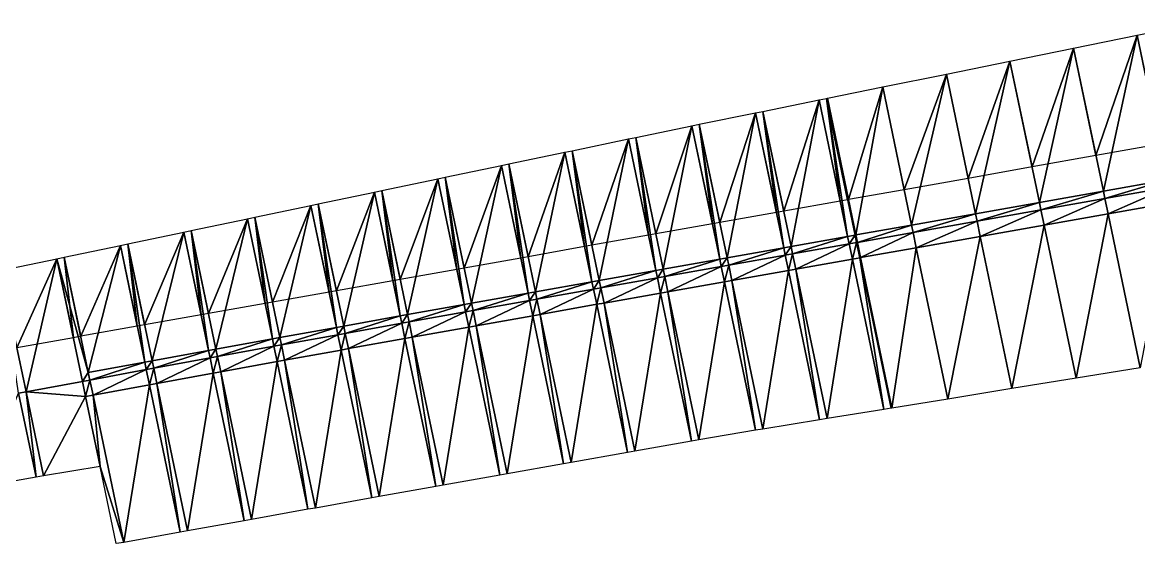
# Model space of a CAD drawing. Header units: metres. Extents: x 1882598 to 1885460, y 3171405 to 3171756.
# Drawn here: x 1883164.01 to 1883181.22, y 3171600.61 to 3171608.64 of the extents above; entities that cross this region are included whole.
import ezdxf

# ---------------------------------------------------------------- set-up
doc = ezdxf.new("R2010")
doc.units = ezdxf.units.M
doc.header["$MEASUREMENT"] = 0
doc.layers.add('Triangles surfaces projet', color=7, linetype='Continuous', true_color=0x848484)

msp = doc.modelspace()

# ---------------------------------------------------------------- linework, layer by layer
at = {"layer": 'Triangles surfaces projet'}
for points in [[(1883181.66, 3171606.217, 151.051), (1883181.195, 3171608.444, 151.108), (1883182.175, 3171608.643, 151.104), (1883181.66, 3171606.217, 151.051)], [(1883182.175, 3171608.643, 151.454), (1883181.545, 3171606.766, 151.415), (1883181.195, 3171608.444, 151.458), (1883182.175, 3171608.643, 151.454)], [(1883181.195, 3171608.444, 151.108), (1883180.675, 3171606.043, 151.056), (1883180.215, 3171608.245, 151.112), (1883181.195, 3171608.444, 151.108)], [(1883181.195, 3171608.444, 151.458), (1883180.56, 3171606.59, 151.42), (1883180.215, 3171608.245, 151.462), (1883181.195, 3171608.444, 151.458)], [(1883181.545, 3171606.766, 151.415), (1883180.56, 3171606.59, 151.42), (1883181.195, 3171608.444, 151.458), (1883181.545, 3171606.766, 151.415)], [(1883180.675, 3171606.043, 151.056), (1883181.195, 3171608.444, 151.108), (1883181.66, 3171606.217, 151.051), (1883180.675, 3171606.043, 151.056)], [(1883180.215, 3171608.245, 151.112), (1883179.689, 3171605.868, 151.061), (1883179.235, 3171608.046, 151.117), (1883180.215, 3171608.245, 151.112)], [(1883180.215, 3171608.245, 151.462), (1883179.575, 3171606.415, 151.425), (1883179.235, 3171608.046, 151.467), (1883180.215, 3171608.245, 151.462)], [(1883180.56, 3171606.59, 151.42), (1883179.575, 3171606.415, 151.425), (1883180.215, 3171608.245, 151.462), (1883180.56, 3171606.59, 151.42)], [(1883179.689, 3171605.868, 151.061), (1883180.215, 3171608.245, 151.112), (1883180.675, 3171606.043, 151.056), (1883179.689, 3171605.868, 151.061)], [(1883179.235, 3171608.046, 151.117), (1883178.704, 3171605.694, 151.066), (1883178.255, 3171607.846, 151.121), (1883179.235, 3171608.046, 151.117)], [(1883179.235, 3171608.046, 151.467), (1883178.59, 3171606.24, 151.43), (1883178.255, 3171607.846, 151.471), (1883179.235, 3171608.046, 151.467)], [(1883179.575, 3171606.415, 151.425), (1883178.59, 3171606.24, 151.43), (1883179.235, 3171608.046, 151.467), (1883179.575, 3171606.415, 151.425)], [(1883178.704, 3171605.694, 151.066), (1883179.235, 3171608.046, 151.117), (1883179.689, 3171605.868, 151.061), (1883178.704, 3171605.694, 151.066)], [(1883177.719, 3171605.52, 151.071), (1883177.275, 3171607.647, 151.125), (1883178.255, 3171607.846, 151.121), (1883177.719, 3171605.52, 151.071)], [(1883178.255, 3171607.846, 151.471), (1883177.605, 3171606.065, 151.435), (1883177.275, 3171607.647, 151.475), (1883178.255, 3171607.846, 151.471)], [(1883178.59, 3171606.24, 151.43), (1883177.605, 3171606.065, 151.435), (1883178.255, 3171607.846, 151.471), (1883178.59, 3171606.24, 151.43)], [(1883177.719, 3171605.52, 151.071), (1883178.255, 3171607.846, 151.121), (1883178.704, 3171605.694, 151.066), (1883177.719, 3171605.52, 151.071)], [(1883176.86, 3171605.368, 151.075), (1883176.421, 3171607.474, 151.129), (1883177.275, 3171607.647, 151.125), (1883176.86, 3171605.368, 151.075)], [(1883177.275, 3171607.647, 151.475), (1883176.747, 3171605.912, 151.439), (1883176.421, 3171607.474, 151.479), (1883177.275, 3171607.647, 151.475)], [(1883177.605, 3171606.065, 151.435), (1883176.747, 3171605.912, 151.439), (1883177.275, 3171607.647, 151.475), (1883177.605, 3171606.065, 151.435)], [(1883177.275, 3171607.647, 151.125), (1883177.719, 3171605.52, 151.071), (1883176.86, 3171605.368, 151.075), (1883177.275, 3171607.647, 151.125)], [(1883176.295, 3171607.448, 151.129), (1883175.863, 3171605.191, 151.08), (1883175.428, 3171607.272, 151.133), (1883176.295, 3171607.448, 151.129)], [(1883176.295, 3171607.448, 151.479), (1883175.749, 3171605.734, 151.444), (1883175.428, 3171607.272, 151.483), (1883176.295, 3171607.448, 151.479)], [(1883176.62, 3171605.889, 151.439), (1883175.749, 3171605.734, 151.444), (1883176.295, 3171607.448, 151.479), (1883176.62, 3171605.889, 151.439)], [(1883175.863, 3171605.191, 151.08), (1883176.295, 3171607.448, 151.129), (1883176.734, 3171605.345, 151.076), (1883175.863, 3171605.191, 151.08)], [(1883176.734, 3171605.345, 151.076), (1883176.295, 3171607.448, 151.129), (1883176.408, 3171607.471, 151.129), (1883176.734, 3171605.345, 151.076)], [(1883176.408, 3171607.471, 151.479), (1883176.62, 3171605.889, 151.439), (1883176.295, 3171607.448, 151.479), (1883176.408, 3171607.471, 151.479)], [(1883176.421, 3171607.474, 151.129), (1883176.848, 3171605.365, 151.075), (1883176.408, 3171607.471, 151.129), (1883176.421, 3171607.474, 151.129)], [(1883176.421, 3171607.474, 151.479), (1883176.734, 3171605.91, 151.439), (1883176.408, 3171607.471, 151.479), (1883176.421, 3171607.474, 151.479)], [(1883176.848, 3171605.365, 151.075), (1883176.734, 3171605.345, 151.076), (1883176.408, 3171607.471, 151.129), (1883176.848, 3171605.365, 151.075)], [(1883176.734, 3171605.91, 151.439), (1883176.62, 3171605.889, 151.439), (1883176.408, 3171607.471, 151.479), (1883176.734, 3171605.91, 151.439)], [(1883176.86, 3171605.368, 151.075), (1883176.848, 3171605.365, 151.075), (1883176.421, 3171607.474, 151.129), (1883176.86, 3171605.368, 151.075)], [(1883176.747, 3171605.912, 151.439), (1883176.734, 3171605.91, 151.439), (1883176.421, 3171607.474, 151.479), (1883176.747, 3171605.912, 151.439)], [(1883175.315, 3171607.249, 151.133), (1883174.878, 3171605.017, 151.085), (1883174.448, 3171607.073, 151.137), (1883175.315, 3171607.249, 151.133)], [(1883175.315, 3171607.249, 151.483), (1883174.764, 3171605.559, 151.448), (1883174.448, 3171607.073, 151.487), (1883175.315, 3171607.249, 151.483)], [(1883175.635, 3171605.714, 151.444), (1883174.764, 3171605.559, 151.448), (1883175.315, 3171607.249, 151.483), (1883175.635, 3171605.714, 151.444)], [(1883174.878, 3171605.017, 151.085), (1883175.315, 3171607.249, 151.133), (1883175.749, 3171605.171, 151.08), (1883174.878, 3171605.017, 151.085)], [(1883175.315, 3171607.249, 151.133), (1883175.428, 3171607.272, 151.133), (1883175.749, 3171605.171, 151.08), (1883175.315, 3171607.249, 151.133)], [(1883175.428, 3171607.272, 151.483), (1883175.635, 3171605.714, 151.444), (1883175.315, 3171607.249, 151.483), (1883175.428, 3171607.272, 151.483)], [(1883175.428, 3171607.272, 151.133), (1883175.863, 3171605.191, 151.08), (1883175.749, 3171605.171, 151.08), (1883175.428, 3171607.272, 151.133)], [(1883175.749, 3171605.734, 151.444), (1883175.635, 3171605.714, 151.444), (1883175.428, 3171607.272, 151.483), (1883175.749, 3171605.734, 151.444)], [(1883173.892, 3171604.843, 151.089), (1883173.469, 3171606.87, 151.141), (1883174.335, 3171607.05, 151.138), (1883173.892, 3171604.843, 151.089)], [(1883174.335, 3171607.05, 151.488), (1883173.779, 3171605.384, 151.453), (1883173.469, 3171606.87, 151.491), (1883174.335, 3171607.05, 151.488)], [(1883174.65, 3171605.539, 151.449), (1883173.779, 3171605.384, 151.453), (1883174.335, 3171607.05, 151.488), (1883174.65, 3171605.539, 151.449)], [(1883173.892, 3171604.843, 151.089), (1883174.335, 3171607.05, 151.138), (1883174.764, 3171604.997, 151.085), (1883173.892, 3171604.843, 151.089)], [(1883174.764, 3171604.997, 151.085), (1883174.335, 3171607.05, 151.138), (1883174.448, 3171607.073, 151.137), (1883174.764, 3171604.997, 151.085)], [(1883174.448, 3171607.073, 151.487), (1883174.65, 3171605.539, 151.449), (1883174.335, 3171607.05, 151.488), (1883174.448, 3171607.073, 151.487)], [(1883174.764, 3171604.997, 151.085), (1883174.448, 3171607.073, 151.137), (1883174.878, 3171605.017, 151.085), (1883174.764, 3171604.997, 151.085)], [(1883174.764, 3171605.559, 151.448), (1883174.65, 3171605.539, 151.449), (1883174.448, 3171607.073, 151.487), (1883174.764, 3171605.559, 151.448)], [(1883172.907, 3171604.668, 151.094), (1883172.49, 3171606.666, 151.145), (1883173.356, 3171606.847, 151.142), (1883172.907, 3171604.668, 151.094)], [(1883173.356, 3171606.847, 151.492), (1883172.794, 3171605.209, 151.458), (1883172.49, 3171606.666, 151.495), (1883173.356, 3171606.847, 151.492)], [(1883173.665, 3171605.364, 151.454), (1883172.794, 3171605.209, 151.458), (1883173.356, 3171606.847, 151.492), (1883173.665, 3171605.364, 151.454)], [(1883172.907, 3171604.668, 151.094), (1883173.356, 3171606.847, 151.142), (1883173.778, 3171604.823, 151.09), (1883172.907, 3171604.668, 151.094)], [(1883173.356, 3171606.847, 151.142), (1883173.469, 3171606.87, 151.141), (1883173.778, 3171604.823, 151.09), (1883173.356, 3171606.847, 151.142)], [(1883173.469, 3171606.87, 151.491), (1883173.665, 3171605.364, 151.454), (1883173.356, 3171606.847, 151.492), (1883173.469, 3171606.87, 151.491)], [(1883173.469, 3171606.87, 151.141), (1883173.892, 3171604.843, 151.089), (1883173.778, 3171604.823, 151.09), (1883173.469, 3171606.87, 151.141)], [(1883173.779, 3171605.384, 151.453), (1883173.665, 3171605.364, 151.454), (1883173.469, 3171606.87, 151.491), (1883173.779, 3171605.384, 151.453)], [(1883171.922, 3171604.493, 151.099), (1883171.512, 3171606.461, 151.15), (1883172.377, 3171606.642, 151.146), (1883171.922, 3171604.493, 151.099)], [(1883172.377, 3171606.642, 151.496), (1883171.81, 3171605.033, 151.463), (1883171.512, 3171606.461, 151.5), (1883172.377, 3171606.642, 151.496)], [(1883172.681, 3171605.188, 151.459), (1883171.81, 3171605.033, 151.463), (1883172.377, 3171606.642, 151.496), (1883172.681, 3171605.188, 151.459)], [(1883172.377, 3171606.642, 151.146), (1883172.793, 3171604.648, 151.095), (1883171.922, 3171604.493, 151.099), (1883172.377, 3171606.642, 151.146)], [(1883172.377, 3171606.642, 151.146), (1883172.49, 3171606.666, 151.145), (1883172.793, 3171604.648, 151.095), (1883172.377, 3171606.642, 151.146)], [(1883172.49, 3171606.666, 151.495), (1883172.681, 3171605.188, 151.459), (1883172.377, 3171606.642, 151.496), (1883172.49, 3171606.666, 151.495)], [(1883172.907, 3171604.668, 151.094), (1883172.793, 3171604.648, 151.095), (1883172.49, 3171606.666, 151.145), (1883172.907, 3171604.668, 151.094)], [(1883172.794, 3171605.209, 151.458), (1883172.681, 3171605.188, 151.459), (1883172.49, 3171606.666, 151.495), (1883172.794, 3171605.209, 151.458)], [(1883171.512, 3171606.461, 151.15), (1883171.808, 3171604.473, 151.1), (1883171.398, 3171606.437, 151.15), (1883171.512, 3171606.461, 151.15)], [(1883171.512, 3171606.461, 151.5), (1883171.696, 3171605.013, 151.464), (1883171.398, 3171606.437, 151.5), (1883171.512, 3171606.461, 151.5)], [(1883171.922, 3171604.493, 151.099), (1883171.808, 3171604.473, 151.1), (1883171.512, 3171606.461, 151.15), (1883171.922, 3171604.493, 151.099)], [(1883171.81, 3171605.033, 151.463), (1883171.696, 3171605.013, 151.464), (1883171.512, 3171606.461, 151.5), (1883171.81, 3171605.033, 151.463)], [(1883171.398, 3171606.437, 151.15), (1883170.937, 3171604.318, 151.105), (1883170.533, 3171606.256, 151.154), (1883171.398, 3171606.437, 151.15)], [(1883171.398, 3171606.437, 151.5), (1883170.825, 3171604.858, 151.469), (1883170.533, 3171606.256, 151.504), (1883171.398, 3171606.437, 151.5)], [(1883171.696, 3171605.013, 151.464), (1883170.825, 3171604.858, 151.469), (1883171.398, 3171606.437, 151.5), (1883171.696, 3171605.013, 151.464)], [(1883171.808, 3171604.473, 151.1), (1883170.937, 3171604.318, 151.105), (1883171.398, 3171606.437, 151.15), (1883171.808, 3171604.473, 151.1)], [(1883169.952, 3171604.142, 151.11), (1883169.554, 3171606.051, 151.159), (1883170.42, 3171606.232, 151.155), (1883169.952, 3171604.142, 151.11)], [(1883170.42, 3171606.232, 151.505), (1883169.84, 3171604.683, 151.474), (1883169.554, 3171606.051, 151.509), (1883170.42, 3171606.232, 151.505)], [(1883170.711, 3171604.838, 151.469), (1883169.84, 3171604.683, 151.474), (1883170.42, 3171606.232, 151.505), (1883170.711, 3171604.838, 151.469)], [(1883170.823, 3171604.298, 151.105), (1883169.952, 3171604.142, 151.11), (1883170.42, 3171606.232, 151.155), (1883170.823, 3171604.298, 151.105)], [(1883170.533, 3171606.256, 151.154), (1883170.823, 3171604.298, 151.105), (1883170.42, 3171606.232, 151.155), (1883170.533, 3171606.256, 151.154)], [(1883170.533, 3171606.256, 151.504), (1883170.711, 3171604.838, 151.469), (1883170.42, 3171606.232, 151.505), (1883170.533, 3171606.256, 151.504)], [(1883170.937, 3171604.318, 151.105), (1883170.823, 3171604.298, 151.105), (1883170.533, 3171606.256, 151.154), (1883170.937, 3171604.318, 151.105)], [(1883170.825, 3171604.858, 151.469), (1883170.711, 3171604.838, 151.469), (1883170.533, 3171606.256, 151.504), (1883170.825, 3171604.858, 151.469)], [(1883180.675, 3171606.043, 151.056), (1883181.66, 3171606.217, 151.051), (1883180.698, 3171605.929, 151.053), (1883180.675, 3171606.043, 151.056)], [(1883181.683, 3171606.104, 151.048), (1883180.698, 3171605.929, 151.053), (1883181.66, 3171606.217, 151.051), (1883181.683, 3171606.104, 151.048)], [(1883168.968, 3171603.965, 151.117), (1883168.575, 3171605.846, 151.165), (1883169.441, 3171606.027, 151.16), (1883168.968, 3171603.965, 151.117)], [(1883169.441, 3171606.027, 151.51), (1883168.855, 3171604.508, 151.48), (1883168.575, 3171605.846, 151.515), (1883169.441, 3171606.027, 151.51)], [(1883169.726, 3171604.663, 151.475), (1883168.855, 3171604.508, 151.48), (1883169.441, 3171606.027, 151.51), (1883169.726, 3171604.663, 151.475)], [(1883169.839, 3171604.122, 151.111), (1883168.968, 3171603.965, 151.117), (1883169.441, 3171606.027, 151.16), (1883169.839, 3171604.122, 151.111)], [(1883169.554, 3171606.051, 151.159), (1883169.839, 3171604.122, 151.111), (1883169.441, 3171606.027, 151.16), (1883169.554, 3171606.051, 151.159)], [(1883169.554, 3171606.051, 151.509), (1883169.726, 3171604.663, 151.475), (1883169.441, 3171606.027, 151.51), (1883169.554, 3171606.051, 151.509)], [(1883169.952, 3171604.142, 151.11), (1883169.839, 3171604.122, 151.111), (1883169.554, 3171606.051, 151.159), (1883169.952, 3171604.142, 151.11)], [(1883169.84, 3171604.683, 151.474), (1883169.726, 3171604.663, 151.475), (1883169.554, 3171606.051, 151.509), (1883169.84, 3171604.683, 151.474)], [(1883179.713, 3171605.755, 151.058), (1883179.689, 3171605.868, 151.061), (1883180.675, 3171606.043, 151.056), (1883179.713, 3171605.755, 151.058)], [(1883179.713, 3171605.755, 151.058), (1883180.675, 3171606.043, 151.056), (1883180.698, 3171605.929, 151.053), (1883179.713, 3171605.755, 151.058)], [(1883180.747, 3171605.694, 151.293), (1883180.698, 3171605.929, 151.053), (1883181.683, 3171606.104, 151.048), (1883180.747, 3171605.694, 151.293)], [(1883181.683, 3171606.104, 151.048), (1883181.733, 3171605.868, 151.289), (1883180.747, 3171605.694, 151.293), (1883181.683, 3171606.104, 151.048)], [(1883167.983, 3171603.788, 151.123), (1883167.596, 3171605.641, 151.17), (1883168.462, 3171605.823, 151.165), (1883167.983, 3171603.788, 151.123)], [(1883168.462, 3171605.823, 151.515), (1883167.87, 3171604.332, 151.487), (1883167.596, 3171605.641, 151.52), (1883168.462, 3171605.823, 151.515)], [(1883168.741, 3171604.487, 151.481), (1883167.87, 3171604.332, 151.487), (1883168.462, 3171605.823, 151.515), (1883168.741, 3171604.487, 151.481)], [(1883167.983, 3171603.788, 151.123), (1883168.462, 3171605.823, 151.165), (1883168.854, 3171603.945, 151.117), (1883167.983, 3171603.788, 151.123)], [(1883168.575, 3171605.846, 151.165), (1883168.854, 3171603.945, 151.117), (1883168.462, 3171605.823, 151.165), (1883168.575, 3171605.846, 151.165)], [(1883168.575, 3171605.846, 151.515), (1883168.741, 3171604.487, 151.481), (1883168.462, 3171605.823, 151.515), (1883168.575, 3171605.846, 151.515)], [(1883168.854, 3171603.945, 151.117), (1883168.575, 3171605.846, 151.165), (1883168.968, 3171603.965, 151.117), (1883168.854, 3171603.945, 151.117)], [(1883168.855, 3171604.508, 151.48), (1883168.741, 3171604.487, 151.481), (1883168.575, 3171605.846, 151.515), (1883168.855, 3171604.508, 151.48)], [(1883178.704, 3171605.694, 151.066), (1883179.689, 3171605.868, 151.061), (1883178.728, 3171605.581, 151.063), (1883178.704, 3171605.694, 151.066)], [(1883179.713, 3171605.755, 151.058), (1883178.728, 3171605.581, 151.063), (1883179.689, 3171605.868, 151.061), (1883179.713, 3171605.755, 151.058)], [(1883179.713, 3171605.755, 151.058), (1883180.698, 3171605.929, 151.053), (1883179.762, 3171605.52, 151.298), (1883179.713, 3171605.755, 151.058)], [(1883180.747, 3171605.694, 151.293), (1883179.762, 3171605.52, 151.298), (1883180.698, 3171605.929, 151.053), (1883180.747, 3171605.694, 151.293)], [(1883181.243, 3171603.321, 152.91), (1883180.747, 3171605.694, 151.293), (1883181.733, 3171605.868, 151.289), (1883181.243, 3171603.321, 152.91)], [(1883166.999, 3171603.609, 151.13), (1883166.618, 3171605.437, 151.177), (1883167.483, 3171605.618, 151.171), (1883166.999, 3171603.609, 151.13)], [(1883167.483, 3171605.618, 151.521), (1883166.885, 3171604.157, 151.494), (1883166.618, 3171605.437, 151.527), (1883167.483, 3171605.618, 151.521)], [(1883167.756, 3171604.312, 151.488), (1883166.885, 3171604.157, 151.494), (1883167.483, 3171605.618, 151.521), (1883167.756, 3171604.312, 151.488)], [(1883167.869, 3171603.767, 151.124), (1883166.999, 3171603.609, 151.13), (1883167.483, 3171605.618, 151.171), (1883167.869, 3171603.767, 151.124)], [(1883167.869, 3171603.767, 151.124), (1883167.483, 3171605.618, 151.171), (1883167.596, 3171605.641, 151.17), (1883167.869, 3171603.767, 151.124)], [(1883167.596, 3171605.641, 151.52), (1883167.756, 3171604.312, 151.488), (1883167.483, 3171605.618, 151.521), (1883167.596, 3171605.641, 151.52)], [(1883167.983, 3171603.788, 151.123), (1883167.869, 3171603.767, 151.124), (1883167.596, 3171605.641, 151.17), (1883167.983, 3171603.788, 151.123)], [(1883167.87, 3171604.332, 151.487), (1883167.756, 3171604.312, 151.488), (1883167.596, 3171605.641, 151.52), (1883167.87, 3171604.332, 151.487)], [(1883177.743, 3171605.406, 151.068), (1883177.719, 3171605.52, 151.071), (1883178.704, 3171605.694, 151.066), (1883177.743, 3171605.406, 151.068)], [(1883178.704, 3171605.694, 151.066), (1883178.728, 3171605.581, 151.063), (1883177.743, 3171605.406, 151.068), (1883178.704, 3171605.694, 151.066)], [(1883178.777, 3171605.345, 151.303), (1883178.728, 3171605.581, 151.063), (1883179.713, 3171605.755, 151.058), (1883178.777, 3171605.345, 151.303)], [(1883179.713, 3171605.755, 151.058), (1883179.762, 3171605.52, 151.298), (1883178.777, 3171605.345, 151.303), (1883179.713, 3171605.755, 151.058)], [(1883180.255, 3171603.161, 152.905), (1883179.762, 3171605.52, 151.298), (1883180.747, 3171605.694, 151.293), (1883180.255, 3171603.161, 152.905)], [(1883180.747, 3171605.694, 151.293), (1883181.243, 3171603.321, 152.91), (1883180.255, 3171603.161, 152.905), (1883180.747, 3171605.694, 151.293)], [(1883166.618, 3171605.437, 151.177), (1883166.885, 3171603.588, 151.131), (1883166.504, 3171605.413, 151.178), (1883166.618, 3171605.437, 151.177)], [(1883166.618, 3171605.437, 151.527), (1883166.771, 3171604.137, 151.495), (1883166.504, 3171605.413, 151.528), (1883166.618, 3171605.437, 151.527)], [(1883166.999, 3171603.609, 151.13), (1883166.885, 3171603.588, 151.131), (1883166.618, 3171605.437, 151.177), (1883166.999, 3171603.609, 151.13)], [(1883166.885, 3171604.157, 151.494), (1883166.771, 3171604.137, 151.495), (1883166.618, 3171605.437, 151.527), (1883166.885, 3171604.157, 151.494)], [(1883177.719, 3171605.52, 151.071), (1883176.884, 3171605.254, 151.072), (1883176.86, 3171605.368, 151.075), (1883177.719, 3171605.52, 151.071)], [(1883177.719, 3171605.52, 151.071), (1883177.743, 3171605.406, 151.068), (1883176.884, 3171605.254, 151.072), (1883177.719, 3171605.52, 151.071)], [(1883177.743, 3171605.406, 151.068), (1883178.728, 3171605.581, 151.063), (1883177.792, 3171605.171, 151.308), (1883177.743, 3171605.406, 151.068)], [(1883177.792, 3171605.171, 151.308), (1883178.728, 3171605.581, 151.063), (1883178.777, 3171605.345, 151.303), (1883177.792, 3171605.171, 151.308)], [(1883179.266, 3171603.001, 152.9), (1883178.777, 3171605.345, 151.303), (1883179.762, 3171605.52, 151.298), (1883179.266, 3171603.001, 152.9)], [(1883179.762, 3171605.52, 151.298), (1883180.255, 3171603.161, 152.905), (1883179.266, 3171603.001, 152.9), (1883179.762, 3171605.52, 151.298)], [(1883166.504, 3171605.413, 151.178), (1883166.015, 3171603.429, 151.138), (1883165.639, 3171605.232, 151.184), (1883166.504, 3171605.413, 151.178)], [(1883166.504, 3171605.413, 151.528), (1883165.9, 3171603.982, 151.502), (1883165.639, 3171605.232, 151.534), (1883166.504, 3171605.413, 151.528)], [(1883166.771, 3171604.137, 151.495), (1883165.9, 3171603.982, 151.502), (1883166.504, 3171605.413, 151.528), (1883166.771, 3171604.137, 151.495)], [(1883166.885, 3171603.588, 151.131), (1883166.015, 3171603.429, 151.138), (1883166.504, 3171605.413, 151.178), (1883166.885, 3171603.588, 151.131)], [(1883175.863, 3171605.191, 151.08), (1883176.734, 3171605.345, 151.076), (1883175.886, 3171605.078, 151.077), (1883175.863, 3171605.191, 151.08)], [(1883176.734, 3171605.345, 151.076), (1883176.758, 3171605.232, 151.073), (1883175.886, 3171605.078, 151.077), (1883176.734, 3171605.345, 151.076)], [(1883176.758, 3171605.232, 151.073), (1883176.734, 3171605.345, 151.076), (1883176.848, 3171605.365, 151.075), (1883176.758, 3171605.232, 151.073)], [(1883176.848, 3171605.365, 151.075), (1883176.872, 3171605.252, 151.072), (1883176.758, 3171605.232, 151.073), (1883176.848, 3171605.365, 151.075)], [(1883176.872, 3171605.252, 151.072), (1883176.848, 3171605.365, 151.075), (1883176.86, 3171605.368, 151.075), (1883176.872, 3171605.252, 151.072)], [(1883176.872, 3171605.252, 151.072), (1883176.86, 3171605.368, 151.075), (1883176.884, 3171605.254, 151.072), (1883176.872, 3171605.252, 151.072)], [(1883176.933, 3171605.019, 151.312), (1883176.884, 3171605.254, 151.072), (1883177.743, 3171605.406, 151.068), (1883176.933, 3171605.019, 151.312)], [(1883176.933, 3171605.019, 151.312), (1883177.743, 3171605.406, 151.068), (1883177.792, 3171605.171, 151.308), (1883176.933, 3171605.019, 151.312)], [(1883178.278, 3171602.841, 152.895), (1883177.792, 3171605.171, 151.308), (1883178.777, 3171605.345, 151.303), (1883178.278, 3171602.841, 152.895)], [(1883179.266, 3171603.001, 152.9), (1883178.278, 3171602.841, 152.895), (1883178.777, 3171605.345, 151.303), (1883179.266, 3171603.001, 152.9)], [(1883164.66, 3171605.027, 151.192), (1883165.526, 3171605.208, 151.185), (1883165.031, 3171603.248, 151.146), (1883164.66, 3171605.027, 151.192)], [(1883165.526, 3171605.208, 151.535), (1883164.915, 3171603.807, 151.511), (1883164.66, 3171605.027, 151.542), (1883165.526, 3171605.208, 151.535)], [(1883165.786, 3171603.962, 151.503), (1883164.915, 3171603.807, 151.511), (1883165.526, 3171605.208, 151.535), (1883165.786, 3171603.962, 151.503)], [(1883165.526, 3171605.208, 151.185), (1883165.901, 3171603.408, 151.139), (1883165.031, 3171603.248, 151.146), (1883165.526, 3171605.208, 151.185)], [(1883165.639, 3171605.232, 151.184), (1883165.901, 3171603.408, 151.139), (1883165.526, 3171605.208, 151.185), (1883165.639, 3171605.232, 151.184)], [(1883165.639, 3171605.232, 151.534), (1883165.786, 3171603.962, 151.503), (1883165.526, 3171605.208, 151.535), (1883165.639, 3171605.232, 151.534)], [(1883166.015, 3171603.429, 151.138), (1883165.901, 3171603.408, 151.139), (1883165.639, 3171605.232, 151.184), (1883166.015, 3171603.429, 151.138)], [(1883165.9, 3171603.982, 151.502), (1883165.786, 3171603.962, 151.503), (1883165.639, 3171605.232, 151.534), (1883165.9, 3171603.982, 151.502)], [(1883175.749, 3171605.171, 151.08), (1883174.901, 3171604.904, 151.082), (1883174.878, 3171605.017, 151.085), (1883175.749, 3171605.171, 151.08)], [(1883175.772, 3171605.058, 151.077), (1883174.901, 3171604.904, 151.082), (1883175.749, 3171605.171, 151.08), (1883175.772, 3171605.058, 151.077)], [(1883175.749, 3171605.171, 151.08), (1883175.863, 3171605.191, 151.08), (1883175.772, 3171605.058, 151.077), (1883175.749, 3171605.171, 151.08)], [(1883175.863, 3171605.191, 151.08), (1883175.886, 3171605.078, 151.077), (1883175.772, 3171605.058, 151.077), (1883175.863, 3171605.191, 151.08)], [(1883175.936, 3171604.843, 151.317), (1883175.886, 3171605.078, 151.077), (1883176.758, 3171605.232, 151.073), (1883175.936, 3171604.843, 151.317)], [(1883176.758, 3171605.232, 151.073), (1883176.807, 3171604.997, 151.313), (1883175.936, 3171604.843, 151.317), (1883176.758, 3171605.232, 151.073)], [(1883176.807, 3171604.997, 151.313), (1883176.758, 3171605.232, 151.073), (1883176.872, 3171605.252, 151.072), (1883176.807, 3171604.997, 151.313)], [(1883176.921, 3171605.017, 151.312), (1883176.807, 3171604.997, 151.313), (1883176.872, 3171605.252, 151.072), (1883176.921, 3171605.017, 151.312)], [(1883176.884, 3171605.254, 151.072), (1883176.921, 3171605.017, 151.312), (1883176.872, 3171605.252, 151.072), (1883176.884, 3171605.254, 151.072)], [(1883176.921, 3171605.017, 151.312), (1883176.884, 3171605.254, 151.072), (1883176.933, 3171605.019, 151.312), (1883176.921, 3171605.017, 151.312)], [(1883177.792, 3171605.171, 151.308), (1883177.417, 3171602.701, 152.891), (1883176.933, 3171605.019, 151.312), (1883177.792, 3171605.171, 151.308)], [(1883177.792, 3171605.171, 151.308), (1883178.278, 3171602.841, 152.895), (1883177.417, 3171602.701, 152.891), (1883177.792, 3171605.171, 151.308)], [(1883164.072, 3171602.951, 151.153), (1883163.681, 3171604.822, 151.2), (1883164.547, 3171605.003, 151.193), (1883164.072, 3171602.951, 151.153)], [(1883164.547, 3171605.003, 151.543), (1883163.93, 3171603.631, 151.52), (1883163.681, 3171604.822, 151.55), (1883164.547, 3171605.003, 151.543)], [(1883164.801, 3171603.786, 151.512), (1883163.93, 3171603.631, 151.52), (1883164.547, 3171605.003, 151.543), (1883164.801, 3171603.786, 151.512)], [(1883164.547, 3171605.003, 151.193), (1883164.941, 3171603.113, 151.144), (1883164.072, 3171602.951, 151.153), (1883164.547, 3171605.003, 151.193)], [(1883165.031, 3171603.248, 151.146), (1883164.547, 3171605.003, 151.193), (1883164.66, 3171605.027, 151.192), (1883165.031, 3171603.248, 151.146)], [(1883164.66, 3171605.027, 151.542), (1883164.801, 3171603.786, 151.512), (1883164.547, 3171605.003, 151.543), (1883164.66, 3171605.027, 151.542)], [(1883165.031, 3171603.248, 151.146), (1883164.941, 3171603.113, 151.144), (1883164.547, 3171605.003, 151.193), (1883165.031, 3171603.248, 151.146)], [(1883164.915, 3171603.807, 151.511), (1883164.801, 3171603.786, 151.512), (1883164.66, 3171605.027, 151.542), (1883164.915, 3171603.807, 151.511)], [(1883174.764, 3171604.997, 151.085), (1883173.916, 3171604.729, 151.086), (1883173.892, 3171604.843, 151.089), (1883174.764, 3171604.997, 151.085)], [(1883174.787, 3171604.884, 151.082), (1883173.916, 3171604.729, 151.086), (1883174.764, 3171604.997, 151.085), (1883174.787, 3171604.884, 151.082)], [(1883174.787, 3171604.884, 151.082), (1883174.764, 3171604.997, 151.085), (1883174.878, 3171605.017, 151.085), (1883174.787, 3171604.884, 151.082)], [(1883174.901, 3171604.904, 151.082), (1883174.787, 3171604.884, 151.082), (1883174.878, 3171605.017, 151.085), (1883174.901, 3171604.904, 151.082)], [(1883174.901, 3171604.904, 151.082), (1883175.772, 3171605.058, 151.077), (1883174.95, 3171604.669, 151.322), (1883174.901, 3171604.904, 151.082)], [(1883174.95, 3171604.669, 151.322), (1883175.772, 3171605.058, 151.077), (1883175.822, 3171604.823, 151.318), (1883174.95, 3171604.669, 151.322)], [(1883175.822, 3171604.823, 151.318), (1883175.772, 3171605.058, 151.077), (1883175.886, 3171605.078, 151.077), (1883175.822, 3171604.823, 151.318)], [(1883175.822, 3171604.823, 151.318), (1883175.886, 3171605.078, 151.077), (1883175.936, 3171604.843, 151.317), (1883175.822, 3171604.823, 151.318)], [(1883175.936, 3171604.843, 151.317), (1883176.807, 3171604.997, 151.313), (1883176.416, 3171602.539, 152.886), (1883175.936, 3171604.843, 151.317)], [(1883176.807, 3171604.997, 151.313), (1883177.29, 3171602.681, 152.89), (1883176.416, 3171602.539, 152.886), (1883176.807, 3171604.997, 151.313)], [(1883177.29, 3171602.681, 152.89), (1883176.807, 3171604.997, 151.313), (1883176.921, 3171605.017, 151.312), (1883177.29, 3171602.681, 152.89)], [(1883177.404, 3171602.699, 152.891), (1883176.921, 3171605.017, 151.312), (1883176.933, 3171605.019, 151.312), (1883177.404, 3171602.699, 152.891)], [(1883177.404, 3171602.699, 152.891), (1883177.29, 3171602.681, 152.89), (1883176.921, 3171605.017, 151.312), (1883177.404, 3171602.699, 152.891)], [(1883176.933, 3171605.019, 151.312), (1883177.417, 3171602.701, 152.891), (1883177.404, 3171602.699, 152.891), (1883176.933, 3171605.019, 151.312)], [(1883164.072, 3171602.951, 151.153), (1883163.958, 3171602.93, 151.154), (1883163.681, 3171604.822, 151.2), (1883164.072, 3171602.951, 151.153)], [(1883172.931, 3171604.555, 151.091), (1883172.907, 3171604.668, 151.094), (1883173.778, 3171604.823, 151.09), (1883172.931, 3171604.555, 151.091)], [(1883173.778, 3171604.823, 151.09), (1883173.802, 3171604.709, 151.087), (1883172.931, 3171604.555, 151.091), (1883173.778, 3171604.823, 151.09)], [(1883173.802, 3171604.709, 151.087), (1883173.778, 3171604.823, 151.09), (1883173.892, 3171604.843, 151.089), (1883173.802, 3171604.709, 151.087)], [(1883173.802, 3171604.709, 151.087), (1883173.892, 3171604.843, 151.089), (1883173.916, 3171604.729, 151.086), (1883173.802, 3171604.709, 151.087)], [(1883173.965, 3171604.494, 151.327), (1883173.916, 3171604.729, 151.086), (1883174.787, 3171604.884, 151.082), (1883173.965, 3171604.494, 151.327)], [(1883174.836, 3171604.648, 151.322), (1883173.965, 3171604.494, 151.327), (1883174.787, 3171604.884, 151.082), (1883174.836, 3171604.648, 151.322)], [(1883174.836, 3171604.648, 151.322), (1883174.787, 3171604.884, 151.082), (1883174.901, 3171604.904, 151.082), (1883174.836, 3171604.648, 151.322)], [(1883174.836, 3171604.648, 151.322), (1883174.901, 3171604.904, 151.082), (1883174.95, 3171604.669, 151.322), (1883174.836, 3171604.648, 151.322)], [(1883175.822, 3171604.823, 151.318), (1883175.428, 3171602.379, 152.881), (1883174.95, 3171604.669, 151.322), (1883175.822, 3171604.823, 151.318)], [(1883175.822, 3171604.823, 151.318), (1883176.302, 3171602.52, 152.886), (1883175.428, 3171602.379, 152.881), (1883175.822, 3171604.823, 151.318)], [(1883175.936, 3171604.843, 151.317), (1883176.302, 3171602.52, 152.886), (1883175.822, 3171604.823, 151.318), (1883175.936, 3171604.843, 151.317)], [(1883176.302, 3171602.52, 152.886), (1883175.936, 3171604.843, 151.317), (1883176.416, 3171602.539, 152.886), (1883176.302, 3171602.52, 152.886)], [(1883171.946, 3171604.38, 151.097), (1883171.922, 3171604.493, 151.099), (1883172.793, 3171604.648, 151.095), (1883171.946, 3171604.38, 151.097)], [(1883172.817, 3171604.535, 151.092), (1883171.946, 3171604.38, 151.097), (1883172.793, 3171604.648, 151.095), (1883172.817, 3171604.535, 151.092)], [(1883172.817, 3171604.535, 151.092), (1883172.793, 3171604.648, 151.095), (1883172.907, 3171604.668, 151.094), (1883172.817, 3171604.535, 151.092)], [(1883172.907, 3171604.668, 151.094), (1883172.931, 3171604.555, 151.091), (1883172.817, 3171604.535, 151.092), (1883172.907, 3171604.668, 151.094)], [(1883173.802, 3171604.709, 151.087), (1883172.98, 3171604.32, 151.332), (1883172.931, 3171604.555, 151.091), (1883173.802, 3171604.709, 151.087)], [(1883172.98, 3171604.32, 151.332), (1883173.802, 3171604.709, 151.087), (1883173.851, 3171604.474, 151.327), (1883172.98, 3171604.32, 151.332)], [(1883173.851, 3171604.474, 151.327), (1883173.802, 3171604.709, 151.087), (1883173.916, 3171604.729, 151.086), (1883173.851, 3171604.474, 151.327)], [(1883173.851, 3171604.474, 151.327), (1883173.916, 3171604.729, 151.086), (1883173.965, 3171604.494, 151.327), (1883173.851, 3171604.474, 151.327)], [(1883174.441, 3171602.214, 152.879), (1883173.965, 3171604.494, 151.327), (1883174.836, 3171604.648, 151.322), (1883174.441, 3171602.214, 152.879)], [(1883174.441, 3171602.214, 152.879), (1883174.836, 3171604.648, 151.322), (1883175.314, 3171602.36, 152.881), (1883174.441, 3171602.214, 152.879)], [(1883174.95, 3171604.669, 151.322), (1883175.314, 3171602.36, 152.881), (1883174.836, 3171604.648, 151.322), (1883174.95, 3171604.669, 151.322)], [(1883174.95, 3171604.669, 151.322), (1883175.428, 3171602.379, 152.881), (1883175.314, 3171602.36, 152.881), (1883174.95, 3171604.669, 151.322)], [(1883171.808, 3171604.473, 151.1), (1883170.961, 3171604.205, 151.102), (1883170.937, 3171604.318, 151.105), (1883171.808, 3171604.473, 151.1)], [(1883171.832, 3171604.36, 151.097), (1883170.961, 3171604.205, 151.102), (1883171.808, 3171604.473, 151.1), (1883171.832, 3171604.36, 151.097)], [(1883171.832, 3171604.36, 151.097), (1883171.808, 3171604.473, 151.1), (1883171.922, 3171604.493, 151.099), (1883171.832, 3171604.36, 151.097)], [(1883171.832, 3171604.36, 151.097), (1883171.922, 3171604.493, 151.099), (1883171.946, 3171604.38, 151.097), (1883171.832, 3171604.36, 151.097)], [(1883171.995, 3171604.145, 151.337), (1883171.946, 3171604.38, 151.097), (1883172.817, 3171604.535, 151.092), (1883171.995, 3171604.145, 151.337)], [(1883172.817, 3171604.535, 151.092), (1883172.866, 3171604.3, 151.332), (1883171.995, 3171604.145, 151.337), (1883172.817, 3171604.535, 151.092)], [(1883172.866, 3171604.3, 151.332), (1883172.817, 3171604.535, 151.092), (1883172.931, 3171604.555, 151.091), (1883172.866, 3171604.3, 151.332)], [(1883172.866, 3171604.3, 151.332), (1883172.931, 3171604.555, 151.091), (1883172.98, 3171604.32, 151.332), (1883172.866, 3171604.3, 151.332)], [(1883172.98, 3171604.32, 151.332), (1883173.851, 3171604.474, 151.327), (1883173.456, 3171602.04, 152.885), (1883172.98, 3171604.32, 151.332)], [(1883174.327, 3171602.194, 152.88), (1883173.456, 3171602.04, 152.885), (1883173.851, 3171604.474, 151.327), (1883174.327, 3171602.194, 152.88)], [(1883173.965, 3171604.494, 151.327), (1883174.327, 3171602.194, 152.88), (1883173.851, 3171604.474, 151.327), (1883173.965, 3171604.494, 151.327)], [(1883174.441, 3171602.214, 152.879), (1883174.327, 3171602.194, 152.88), (1883173.965, 3171604.494, 151.327), (1883174.441, 3171602.214, 152.879)], [(1883169.976, 3171604.029, 151.108), (1883169.952, 3171604.142, 151.11), (1883170.823, 3171604.298, 151.105), (1883169.976, 3171604.029, 151.108)], [(1883170.823, 3171604.298, 151.105), (1883170.847, 3171604.185, 151.103), (1883169.976, 3171604.029, 151.108), (1883170.823, 3171604.298, 151.105)], [(1883170.847, 3171604.185, 151.103), (1883170.823, 3171604.298, 151.105), (1883170.937, 3171604.318, 151.105), (1883170.847, 3171604.185, 151.103)], [(1883170.961, 3171604.205, 151.102), (1883170.847, 3171604.185, 151.103), (1883170.937, 3171604.318, 151.105), (1883170.961, 3171604.205, 151.102)], [(1883170.961, 3171604.205, 151.102), (1883171.832, 3171604.36, 151.097), (1883171.01, 3171603.97, 151.342), (1883170.961, 3171604.205, 151.102)], [(1883171.01, 3171603.97, 151.342), (1883171.832, 3171604.36, 151.097), (1883171.881, 3171604.125, 151.337), (1883171.01, 3171603.97, 151.342)], [(1883171.946, 3171604.38, 151.097), (1883171.881, 3171604.125, 151.337), (1883171.832, 3171604.36, 151.097), (1883171.946, 3171604.38, 151.097)], [(1883171.881, 3171604.125, 151.337), (1883171.946, 3171604.38, 151.097), (1883171.995, 3171604.145, 151.337), (1883171.881, 3171604.125, 151.337)], [(1883172.471, 3171601.865, 152.89), (1883171.995, 3171604.145, 151.337), (1883172.866, 3171604.3, 151.332), (1883172.471, 3171601.865, 152.89)], [(1883173.342, 3171602.019, 152.885), (1883172.471, 3171601.865, 152.89), (1883172.866, 3171604.3, 151.332), (1883173.342, 3171602.019, 152.885)], [(1883172.98, 3171604.32, 151.332), (1883173.342, 3171602.019, 152.885), (1883172.866, 3171604.3, 151.332), (1883172.98, 3171604.32, 151.332)], [(1883173.342, 3171602.019, 152.885), (1883172.98, 3171604.32, 151.332), (1883173.456, 3171602.04, 152.885), (1883173.342, 3171602.019, 152.885)], [(1883168.991, 3171603.852, 151.114), (1883168.968, 3171603.965, 151.117), (1883169.839, 3171604.122, 151.111), (1883168.991, 3171603.852, 151.114)], [(1883169.862, 3171604.008, 151.108), (1883168.991, 3171603.852, 151.114), (1883169.839, 3171604.122, 151.111), (1883169.862, 3171604.008, 151.108)], [(1883169.952, 3171604.142, 151.11), (1883169.862, 3171604.008, 151.108), (1883169.839, 3171604.122, 151.111), (1883169.952, 3171604.142, 151.11)], [(1883169.976, 3171604.029, 151.108), (1883169.862, 3171604.008, 151.108), (1883169.952, 3171604.142, 151.11), (1883169.976, 3171604.029, 151.108)], [(1883169.976, 3171604.029, 151.108), (1883170.847, 3171604.185, 151.103), (1883170.025, 3171603.794, 151.348), (1883169.976, 3171604.029, 151.108)], [(1883170.025, 3171603.794, 151.348), (1883170.847, 3171604.185, 151.103), (1883170.896, 3171603.949, 151.343), (1883170.025, 3171603.794, 151.348)], [(1883170.896, 3171603.949, 151.343), (1883170.847, 3171604.185, 151.103), (1883170.961, 3171604.205, 151.102), (1883170.896, 3171603.949, 151.343)], [(1883170.896, 3171603.949, 151.343), (1883170.961, 3171604.205, 151.102), (1883171.01, 3171603.97, 151.342), (1883170.896, 3171603.949, 151.343)], [(1883171.881, 3171604.125, 151.337), (1883171.486, 3171601.69, 152.895), (1883171.01, 3171603.97, 151.342), (1883171.881, 3171604.125, 151.337)], [(1883172.357, 3171601.844, 152.89), (1883171.486, 3171601.69, 152.895), (1883171.881, 3171604.125, 151.337), (1883172.357, 3171601.844, 152.89)], [(1883172.357, 3171601.844, 152.89), (1883171.881, 3171604.125, 151.337), (1883171.995, 3171604.145, 151.337), (1883172.357, 3171601.844, 152.89)], [(1883172.471, 3171601.865, 152.89), (1883172.357, 3171601.844, 152.89), (1883171.995, 3171604.145, 151.337), (1883172.471, 3171601.865, 152.89)], [(1883168.007, 3171603.674, 151.12), (1883167.983, 3171603.788, 151.123), (1883168.854, 3171603.945, 151.117), (1883168.007, 3171603.674, 151.12)], [(1883168.007, 3171603.674, 151.12), (1883168.854, 3171603.945, 151.117), (1883168.878, 3171603.832, 151.114), (1883168.007, 3171603.674, 151.12)], [(1883168.968, 3171603.965, 151.117), (1883168.878, 3171603.832, 151.114), (1883168.854, 3171603.945, 151.117), (1883168.968, 3171603.965, 151.117)], [(1883168.991, 3171603.852, 151.114), (1883168.878, 3171603.832, 151.114), (1883168.968, 3171603.965, 151.117), (1883168.991, 3171603.852, 151.114)], [(1883168.991, 3171603.852, 151.114), (1883169.862, 3171604.008, 151.108), (1883169.04, 3171603.617, 151.354), (1883168.991, 3171603.852, 151.114)], [(1883169.04, 3171603.617, 151.354), (1883169.862, 3171604.008, 151.108), (1883169.911, 3171603.773, 151.348), (1883169.04, 3171603.617, 151.354)], [(1883169.862, 3171604.008, 151.108), (1883169.976, 3171604.029, 151.108), (1883169.911, 3171603.773, 151.348), (1883169.862, 3171604.008, 151.108)], [(1883169.911, 3171603.773, 151.348), (1883169.976, 3171604.029, 151.108), (1883170.025, 3171603.794, 151.348), (1883169.911, 3171603.773, 151.348)], [(1883170.501, 3171601.514, 152.9), (1883170.025, 3171603.794, 151.348), (1883170.896, 3171603.949, 151.343), (1883170.501, 3171601.514, 152.9)], [(1883171.372, 3171601.669, 152.896), (1883170.501, 3171601.514, 152.9), (1883170.896, 3171603.949, 151.343), (1883171.372, 3171601.669, 152.896)], [(1883171.01, 3171603.97, 151.342), (1883171.372, 3171601.669, 152.896), (1883170.896, 3171603.949, 151.343), (1883171.01, 3171603.97, 151.342)], [(1883171.372, 3171601.669, 152.896), (1883171.01, 3171603.97, 151.342), (1883171.486, 3171601.69, 152.895), (1883171.372, 3171601.669, 152.896)], [(1883167.023, 3171603.496, 151.127), (1883166.999, 3171603.609, 151.13), (1883167.869, 3171603.767, 151.124), (1883167.023, 3171603.496, 151.127)], [(1883167.869, 3171603.767, 151.124), (1883167.893, 3171603.654, 151.121), (1883167.023, 3171603.496, 151.127), (1883167.869, 3171603.767, 151.124)], [(1883167.893, 3171603.654, 151.121), (1883167.869, 3171603.767, 151.124), (1883167.983, 3171603.788, 151.123), (1883167.893, 3171603.654, 151.121)], [(1883167.983, 3171603.788, 151.123), (1883168.007, 3171603.674, 151.12), (1883167.893, 3171603.654, 151.121), (1883167.983, 3171603.788, 151.123)], [(1883168.007, 3171603.674, 151.12), (1883168.878, 3171603.832, 151.114), (1883168.056, 3171603.439, 151.36), (1883168.007, 3171603.674, 151.12)], [(1883168.927, 3171603.596, 151.355), (1883168.056, 3171603.439, 151.36), (1883168.878, 3171603.832, 151.114), (1883168.927, 3171603.596, 151.355)], [(1883168.927, 3171603.596, 151.355), (1883168.878, 3171603.832, 151.114), (1883168.991, 3171603.852, 151.114), (1883168.927, 3171603.596, 151.355)], [(1883168.991, 3171603.852, 151.114), (1883169.04, 3171603.617, 151.354), (1883168.927, 3171603.596, 151.355), (1883168.991, 3171603.852, 151.114)], [(1883169.911, 3171603.773, 151.348), (1883169.516, 3171601.339, 152.905), (1883169.04, 3171603.617, 151.354), (1883169.911, 3171603.773, 151.348)], [(1883169.516, 3171601.339, 152.905), (1883169.911, 3171603.773, 151.348), (1883170.387, 3171601.494, 152.901), (1883169.516, 3171601.339, 152.905)], [(1883170.025, 3171603.794, 151.348), (1883170.387, 3171601.494, 152.901), (1883169.911, 3171603.773, 151.348), (1883170.025, 3171603.794, 151.348)], [(1883170.501, 3171601.514, 152.9), (1883170.387, 3171601.494, 152.901), (1883170.025, 3171603.794, 151.348), (1883170.501, 3171601.514, 152.9)], [(1883166.885, 3171603.588, 151.131), (1883166.039, 3171603.316, 151.135), (1883166.015, 3171603.429, 151.138), (1883166.885, 3171603.588, 151.131)], [(1883166.885, 3171603.588, 151.131), (1883166.909, 3171603.475, 151.128), (1883166.039, 3171603.316, 151.135), (1883166.885, 3171603.588, 151.131)], [(1883166.909, 3171603.475, 151.128), (1883166.885, 3171603.588, 151.131), (1883166.999, 3171603.609, 151.13), (1883166.909, 3171603.475, 151.128)], [(1883166.999, 3171603.609, 151.13), (1883167.023, 3171603.496, 151.127), (1883166.909, 3171603.475, 151.128), (1883166.999, 3171603.609, 151.13)], [(1883167.893, 3171603.654, 151.121), (1883167.072, 3171603.26, 151.368), (1883167.023, 3171603.496, 151.127), (1883167.893, 3171603.654, 151.121)], [(1883167.072, 3171603.26, 151.368), (1883167.893, 3171603.654, 151.121), (1883167.942, 3171603.419, 151.361), (1883167.072, 3171603.26, 151.368)], [(1883167.942, 3171603.419, 151.361), (1883167.893, 3171603.654, 151.121), (1883168.007, 3171603.674, 151.12), (1883167.942, 3171603.419, 151.361)], [(1883167.942, 3171603.419, 151.361), (1883168.007, 3171603.674, 151.12), (1883168.056, 3171603.439, 151.36), (1883167.942, 3171603.419, 151.361)], [(1883168.531, 3171601.163, 152.911), (1883168.056, 3171603.439, 151.36), (1883168.927, 3171603.596, 151.355), (1883168.531, 3171601.163, 152.911)], [(1883168.927, 3171603.596, 151.355), (1883169.402, 3171601.319, 152.906), (1883168.531, 3171601.163, 152.911), (1883168.927, 3171603.596, 151.355)], [(1883168.927, 3171603.596, 151.355), (1883169.04, 3171603.617, 151.354), (1883169.402, 3171601.319, 152.906), (1883168.927, 3171603.596, 151.355)], [(1883169.402, 3171601.319, 152.906), (1883169.04, 3171603.617, 151.354), (1883169.516, 3171601.339, 152.905), (1883169.402, 3171601.319, 152.906)], [(1883165.031, 3171603.248, 151.146), (1883165.901, 3171603.408, 151.139), (1883165.055, 3171603.134, 151.143), (1883165.031, 3171603.248, 151.146)], [(1883165.055, 3171603.134, 151.143), (1883165.901, 3171603.408, 151.139), (1883165.925, 3171603.295, 151.136), (1883165.055, 3171603.134, 151.143)], [(1883165.925, 3171603.295, 151.136), (1883165.901, 3171603.408, 151.139), (1883166.015, 3171603.429, 151.138), (1883165.925, 3171603.295, 151.136)], [(1883166.015, 3171603.429, 151.138), (1883166.039, 3171603.316, 151.135), (1883165.925, 3171603.295, 151.136), (1883166.015, 3171603.429, 151.138)], [(1883166.088, 3171603.08, 151.375), (1883166.039, 3171603.316, 151.135), (1883166.909, 3171603.475, 151.128), (1883166.088, 3171603.08, 151.375)], [(1883166.909, 3171603.475, 151.128), (1883166.958, 3171603.24, 151.369), (1883166.088, 3171603.08, 151.375), (1883166.909, 3171603.475, 151.128)], [(1883166.909, 3171603.475, 151.128), (1883167.023, 3171603.496, 151.127), (1883166.958, 3171603.24, 151.369), (1883166.909, 3171603.475, 151.128)], [(1883166.958, 3171603.24, 151.369), (1883167.023, 3171603.496, 151.127), (1883167.072, 3171603.26, 151.368), (1883166.958, 3171603.24, 151.369)], [(1883167.072, 3171603.26, 151.368), (1883167.942, 3171603.419, 151.361), (1883167.546, 3171600.987, 152.916), (1883167.072, 3171603.26, 151.368)], [(1883168.417, 3171601.143, 152.911), (1883167.546, 3171600.987, 152.916), (1883167.942, 3171603.419, 151.361), (1883168.417, 3171601.143, 152.911)], [(1883168.056, 3171603.439, 151.36), (1883168.417, 3171601.143, 152.911), (1883167.942, 3171603.419, 151.361), (1883168.056, 3171603.439, 151.36)], [(1883168.531, 3171601.163, 152.911), (1883168.417, 3171601.143, 152.911), (1883168.056, 3171603.439, 151.36), (1883168.531, 3171601.163, 152.911)], [(1883165.055, 3171603.134, 151.143), (1883164.941, 3171603.113, 151.144), (1883165.031, 3171603.248, 151.146), (1883165.055, 3171603.134, 151.143)], [(1883165.055, 3171603.134, 151.143), (1883165.925, 3171603.295, 151.136), (1883165.104, 3171602.899, 151.384), (1883165.055, 3171603.134, 151.143)], [(1883165.925, 3171603.295, 151.136), (1883165.974, 3171603.059, 151.376), (1883165.104, 3171602.899, 151.384), (1883165.925, 3171603.295, 151.136)], [(1883165.925, 3171603.295, 151.136), (1883166.039, 3171603.316, 151.135), (1883165.974, 3171603.059, 151.376), (1883165.925, 3171603.295, 151.136)], [(1883166.088, 3171603.08, 151.375), (1883165.974, 3171603.059, 151.376), (1883166.039, 3171603.316, 151.135), (1883166.088, 3171603.08, 151.375)], [(1883166.562, 3171600.811, 152.921), (1883166.088, 3171603.08, 151.375), (1883166.958, 3171603.24, 151.369), (1883166.562, 3171600.811, 152.921)], [(1883166.958, 3171603.24, 151.369), (1883167.432, 3171600.967, 152.916), (1883166.562, 3171600.811, 152.921), (1883166.958, 3171603.24, 151.369)], [(1883167.432, 3171600.967, 152.916), (1883166.958, 3171603.24, 151.369), (1883167.072, 3171603.26, 151.368), (1883167.432, 3171600.967, 152.916)], [(1883167.546, 3171600.987, 152.916), (1883167.432, 3171600.967, 152.916), (1883167.072, 3171603.26, 151.368), (1883167.546, 3171600.987, 152.916)], [(1883164.941, 3171603.113, 151.144), (1883164.99, 3171602.878, 151.385), (1883164.072, 3171602.951, 151.153), (1883164.941, 3171603.113, 151.144)], [(1883164.941, 3171603.113, 151.144), (1883165.055, 3171603.134, 151.143), (1883164.99, 3171602.878, 151.385), (1883164.941, 3171603.113, 151.144)], [(1883164.99, 3171602.878, 151.385), (1883165.055, 3171603.134, 151.143), (1883165.104, 3171602.899, 151.384), (1883164.99, 3171602.878, 151.385)], [(1883165.974, 3171603.059, 151.376), (1883165.577, 3171600.634, 152.926), (1883165.104, 3171602.899, 151.384), (1883165.974, 3171603.059, 151.376)], [(1883166.448, 3171600.791, 152.922), (1883165.577, 3171600.634, 152.926), (1883165.974, 3171603.059, 151.376), (1883166.448, 3171600.791, 152.922)], [(1883166.448, 3171600.791, 152.922), (1883165.974, 3171603.059, 151.376), (1883166.088, 3171603.08, 151.375), (1883166.448, 3171600.791, 152.922)], [(1883166.088, 3171603.08, 151.375), (1883166.562, 3171600.811, 152.921), (1883166.448, 3171600.791, 152.922), (1883166.088, 3171603.08, 151.375)], [(1883163.958, 3171602.93, 151.154), (1883164.228, 3171601.636, 152.476), (1883163.356, 3171601.485, 152.472), (1883163.958, 3171602.93, 151.154)], [(1883164.228, 3171601.636, 152.476), (1883163.958, 3171602.93, 151.154), (1883164.072, 3171602.951, 151.153), (1883164.228, 3171601.636, 152.476)], [(1883164.228, 3171601.636, 152.476), (1883164.072, 3171602.951, 151.153), (1883164.342, 3171601.656, 152.476), (1883164.228, 3171601.636, 152.476)], [(1883164.072, 3171602.951, 151.153), (1883164.99, 3171602.878, 151.385), (1883164.342, 3171601.656, 152.476), (1883164.072, 3171602.951, 151.153)], [(1883164.99, 3171602.878, 151.385), (1883165.215, 3171601.803, 152.482), (1883164.342, 3171601.656, 152.476), (1883164.99, 3171602.878, 151.385)], [(1883164.99, 3171602.878, 151.385), (1883165.104, 3171602.899, 151.384), (1883165.215, 3171601.803, 152.482), (1883164.99, 3171602.878, 151.385)], [(1883164.99, 3171602.878, 151.385), (1883165.215, 3171601.803, 152.482), (1883165.215, 3171601.803, 152.482), (1883164.99, 3171602.878, 151.385)], [(1883165.577, 3171600.634, 152.926), (1883165.215, 3171601.803, 152.482), (1883165.104, 3171602.899, 151.384), (1883165.577, 3171600.634, 152.926)], [(1883165.463, 3171600.614, 152.927), (1883165.215, 3171601.803, 152.482), (1883165.577, 3171600.634, 152.926), (1883165.463, 3171600.614, 152.927)]]:
    msp.add_3dface(points, dxfattribs=at)

doc.saveas('drawing.dxf')
